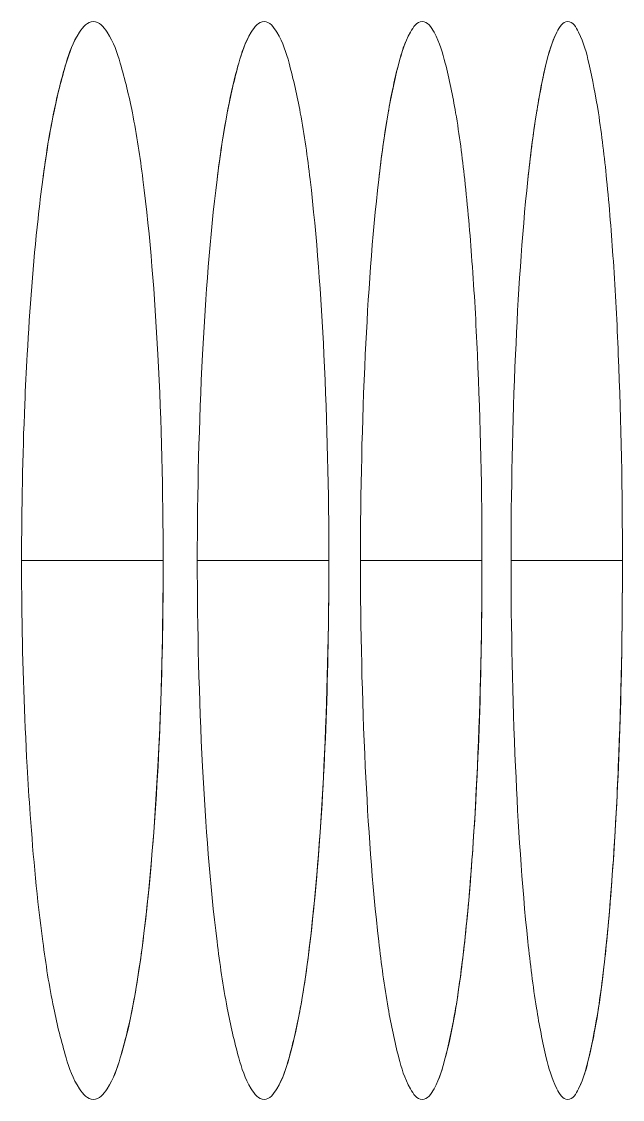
# Model space of a CAD drawing. Header units: millimetres. Extents: x 1177 to 4147, y 93 to 2194.
# Drawn here: x 2916.5 to 2919.85, y 1408.06 to 1414.06 of the extents above; entities that cross this region are included whole.
import ezdxf

# ---------------------------------------------------------------- set-up
doc = ezdxf.new("R2010")
doc.units = ezdxf.units.MM
doc.header["$LTSCALE"] = 0.1
doc.layers.add('标注', color=251, linetype='Continuous', lineweight=9)

msp = doc.modelspace()

# ---------------------------------------------------------------- linework, layer by layer
at = {"layer": '标注'}
for p, q in [((2916.5035, 1411.0583), (2917.2917, 1411.0583)), ((2916.5035, 1411.0583), (2917.2917, 1411.0583)), ((2917.4818, 1411.0583), (2918.214, 1411.0583)), ((2917.4818, 1411.0583), (2918.214, 1411.0583)), ((2918.39, 1411.0583), (2919.0662, 1411.0583)), ((2918.39, 1411.0583), (2919.0662, 1411.0583)), ((2919.2282, 1411.0583), (2919.8482, 1411.0583)), ((2919.2282, 1411.0583), (2919.8482, 1411.0583))]:
    msp.add_line(p, q, dxfattribs=at)
for points, knots in [([(2916.9032, 1414.0583), (2916.8708, 1414.0583), (2916.7979, 1413.9709), (2916.7404, 1413.7993), (2916.6711, 1413.5199), (2916.6383, 1413.3032), (2916.6216, 1413.179)], [0, 0, 0, 0, 0.102852, 0.301411, 0.602476, 1, 1, 1, 1]), ([(2916.9032, 1414.0583), (2916.8708, 1414.0583), (2916.7976, 1413.9707), (2916.7708, 1413.8862), (2916.7517, 1413.8266)], [0, 0, 0, 0, 0.341263, 1, 1, 1, 1]), ([(2917.2917, 1411.0583), (2917.2917, 1411.441), (2917.2743, 1412.149), (2917.2105, 1412.9824), (2917.1315, 1413.5203), (2917.064, 1413.7994), (2917.0079, 1413.9709), (2916.9355, 1414.0583), (2916.9032, 1414.0583)], [0, 0, 0, 0, 0.374044, 0.692483, 0.814831, 0.907432, 0.968435, 1, 1, 1, 1]), ([(2917.2917, 1411.0583), (2917.2917, 1411.441), (2917.2743, 1412.149), (2917.2105, 1412.9824), (2917.1315, 1413.5203), (2917.064, 1413.7994), (2917.0079, 1413.9709), (2916.9355, 1414.0583), (2916.9032, 1414.0583)], [0, 0, 0, 0, 0.374044, 0.692483, 0.814831, 0.907432, 0.968435, 1, 1, 1, 1]), ([(2917.8535, 1414.0583), (2917.8225, 1414.0583), (2917.7548, 1413.9681), (2917.7022, 1413.7994), (2917.6375, 1413.5192), (2917.6072, 1413.3031), (2917.5917, 1413.179)], [0, 0, 0, 0, 0.099199, 0.297314, 0.599758, 1, 1, 1, 1]), ([(2917.8535, 1414.0583), (2917.8225, 1414.0583), (2917.7544, 1413.9678), (2917.7303, 1413.8859), (2917.7127, 1413.8266)], [0, 0, 0, 0, 0.33368, 1, 1, 1, 1]), ([(2918.214, 1411.0583), (2918.214, 1411.441), (2918.1979, 1412.1486), (2918.1387, 1412.9822), (2918.0655, 1413.5197), (2918.0027, 1413.7995), (2917.9516, 1413.968), (2917.8844, 1414.0583), (2917.8535, 1414.0583)], [0, 0, 0, 0, 0.37507, 0.694236, 0.816716, 0.909212, 0.969734, 1, 1, 1, 1]), ([(2918.214, 1411.0583), (2918.214, 1411.441), (2918.1979, 1412.1486), (2918.1387, 1412.9822), (2918.0655, 1413.5197), (2918.0027, 1413.7995), (2917.9516, 1413.968), (2917.8844, 1414.0583), (2917.8535, 1414.0583)], [0, 0, 0, 0, 0.37507, 0.694236, 0.816716, 0.909212, 0.969734, 1, 1, 1, 1]), ([(2918.7337, 1414.0583), (2918.7041, 1414.0583), (2918.6418, 1413.9651), (2918.594, 1413.7996), (2918.534, 1413.5185), (2918.5061, 1413.3031), (2918.4918, 1413.179)], [0, 0, 0, 0, 0.095581, 0.293297, 0.597106, 1, 1, 1, 1]), ([(2918.7337, 1414.0583), (2918.7041, 1414.0583), (2918.6415, 1413.9648), (2918.6199, 1413.8856), (2918.6036, 1413.8266)], [0, 0, 0, 0, 0.32591, 1, 1, 1, 1]), ([(2919.0662, 1411.0583), (2919.0662, 1411.4409), (2919.0546, 1411.9972), (2919.0149, 1412.7039), (2918.9754, 1413.1534), (2918.9295, 1413.519), (2918.8714, 1413.7997), (2918.825, 1413.9651), (2918.7632, 1414.0583), (2918.7337, 1414.0583)], [0, 0, 0, 0, 0.376037, 0.546407, 0.695928, 0.818534, 0.910934, 0.971004, 1, 1, 1, 1]), ([(2919.0662, 1411.0583), (2919.0662, 1411.4409), (2919.0546, 1411.9972), (2919.0149, 1412.7039), (2918.9754, 1413.1534), (2918.9295, 1413.519), (2918.8714, 1413.7997), (2918.825, 1413.9651), (2918.7632, 1414.0583), (2918.7337, 1414.0583)], [0, 0, 0, 0, 0.376037, 0.546407, 0.695928, 0.818534, 0.910934, 0.971004, 1, 1, 1, 1]), ([(2919.5438, 1414.0583), (2919.5155, 1414.0583), (2919.4591, 1413.962), (2919.4155, 1413.8), (2919.3605, 1413.5178), (2919.3349, 1413.303), (2919.3217, 1413.179)], [0, 0, 0, 0, 0.09202, 0.289387, 0.594535, 1, 1, 1, 1]), ([(2919.5438, 1414.0583), (2919.5155, 1414.0583), (2919.4588, 1413.9616), (2919.4393, 1413.8854), (2919.4244, 1413.8266)], [0, 0, 0, 0, 0.318007, 1, 1, 1, 1]), ([(2919.8482, 1411.0583), (2919.8482, 1411.4409), (2919.8377, 1411.9971), (2919.8013, 1412.7037), (2919.7652, 1413.1534), (2919.7232, 1413.5183), (2919.6701, 1413.8001), (2919.6279, 1413.962), (2919.572, 1414.0583), (2919.5438, 1414.0583)], [0, 0, 0, 0, 0.376972, 0.547726, 0.697526, 0.820263, 0.912583, 0.972235, 1, 1, 1, 1]), ([(2919.8482, 1411.0583), (2919.8482, 1411.4409), (2919.8377, 1411.9971), (2919.8013, 1412.7037), (2919.7652, 1413.1534), (2919.7232, 1413.5183), (2919.6701, 1413.8001), (2919.6279, 1413.962), (2919.572, 1414.0583), (2919.5438, 1414.0583)], [0, 0, 0, 0, 0.376972, 0.547726, 0.697526, 0.820263, 0.912583, 0.972235, 1, 1, 1, 1]), ([(2916.7517, 1413.8266), (2916.7384, 1413.7851), (2916.68, 1413.5725), (2916.6451, 1413.3542), (2916.6216, 1413.179)], [0, 0, 0, 0, 0.197654, 1, 1, 1, 1]), ([(2917.7127, 1413.8266), (2917.7003, 1413.785), (2917.6459, 1413.572), (2917.6135, 1413.354), (2917.5917, 1413.179)], [0, 0, 0, 0, 0.1972, 1, 1, 1, 1]), ([(2918.6036, 1413.8266), (2918.5922, 1413.785), (2918.5418, 1413.5715), (2918.5119, 1413.3539), (2918.4918, 1413.179)], [0, 0, 0, 0, 0.196774, 1, 1, 1, 1]), ([(2919.4244, 1413.8266), (2919.4139, 1413.7849), (2919.3676, 1413.5711), (2919.3402, 1413.3537), (2919.3217, 1413.179)], [0, 0, 0, 0, 0.196376, 1, 1, 1, 1]), ([(2916.6216, 1413.179), (2916.6119, 1413.1065), (2916.5732, 1412.7829), (2916.5489, 1412.4578), (2916.5348, 1412.2056)], [0, 0, 0, 0, 0.224504, 1, 1, 1, 1]), ([(2916.6216, 1413.179), (2916.6119, 1413.1065), (2916.5732, 1412.7829), (2916.5489, 1412.4578), (2916.5348, 1412.2056)], [0, 0, 0, 0, 0.224504, 1, 1, 1, 1]), ([(2917.5917, 1413.179), (2917.5515, 1412.8558), (2917.4994, 1412.1489), (2917.4818, 1411.4408), (2917.4818, 1411.0583)], [0, 0, 0, 0, 0.459843, 1, 1, 1, 1]), ([(2917.5917, 1413.179), (2917.5515, 1412.8558), (2917.4994, 1412.1489), (2917.4818, 1411.4408), (2917.4818, 1411.0583)], [0, 0, 0, 0, 0.459843, 1, 1, 1, 1]), ([(2918.4918, 1413.179), (2918.4545, 1412.8556), (2918.4064, 1412.1487), (2918.39, 1411.4408), (2918.39, 1411.0583)], [0, 0, 0, 0, 0.459732, 1, 1, 1, 1]), ([(2918.4918, 1413.179), (2918.4545, 1412.8556), (2918.4064, 1412.1487), (2918.39, 1411.4408), (2918.39, 1411.0583)], [0, 0, 0, 0, 0.459732, 1, 1, 1, 1]), ([(2919.3217, 1413.179), (2919.2875, 1412.8554), (2919.2433, 1412.1485), (2919.2282, 1411.4408), (2919.2282, 1411.0583)], [0, 0, 0, 0, 0.45963, 1, 1, 1, 1]), ([(2919.3217, 1413.179), (2919.2875, 1412.8554), (2919.2433, 1412.1485), (2919.2282, 1411.4408), (2919.2282, 1411.0583)], [0, 0, 0, 0, 0.45963, 1, 1, 1, 1]), ([(2916.5348, 1412.2056), (2916.5296, 1412.1132), (2916.5112, 1411.7311), (2916.5035, 1411.3484), (2916.5035, 1411.0583)], [0, 0, 0, 0, 0.241739, 1, 1, 1, 1]), ([(2916.5348, 1412.2056), (2916.5296, 1412.1132), (2916.5112, 1411.7311), (2916.5035, 1411.3484), (2916.5035, 1411.0583)], [0, 0, 0, 0, 0.241739, 1, 1, 1, 1]), ([(2916.5035, 1411.0583), (2916.5035, 1410.9604), (2916.5062, 1410.5778), (2916.5189, 1410.1953), (2916.5348, 1409.9111)], [0, 0, 0, 0, 0.256029, 1, 1, 1, 1]), ([(2916.5035, 1411.0583), (2916.5035, 1410.9604), (2916.5062, 1410.5778), (2916.5189, 1410.1953), (2916.5348, 1409.9111)], [0, 0, 0, 0, 0.256029, 1, 1, 1, 1]), ([(2916.9032, 1408.0583), (2916.9355, 1408.0583), (2917.0079, 1408.1458), (2917.064, 1408.3172), (2917.1315, 1408.5963), (2917.2105, 1409.1343), (2917.2743, 1409.9677), (2917.2917, 1410.6757), (2917.2917, 1411.0583)], [0, 0, 0, 0, 0.031565, 0.092568, 0.185169, 0.307517, 0.625956, 1, 1, 1, 1]), ([(2917.053, 1408.2901), (2917.0989, 1408.4367), (2917.1679, 1408.8041), (2917.2679, 1409.7265), (2917.2917, 1410.5023), (2917.2917, 1411.0583)], [0, 0, 0, 0, 0.165488, 0.400972, 1, 1, 1, 1]), ([(2917.4818, 1411.0583), (2917.4818, 1410.6758), (2917.4994, 1409.9677), (2917.5515, 1409.2608), (2917.5917, 1408.9377)], [0, 0, 0, 0, 0.540157, 1, 1, 1, 1]), ([(2917.4818, 1411.0583), (2917.4818, 1410.6758), (2917.4994, 1409.9677), (2917.5515, 1409.2608), (2917.5917, 1408.9377)], [0, 0, 0, 0, 0.540157, 1, 1, 1, 1]), ([(2917.8535, 1408.0583), (2917.8844, 1408.0583), (2917.9516, 1408.1486), (2918.0027, 1408.3171), (2918.0655, 1408.597), (2918.1387, 1409.1344), (2918.1979, 1409.968), (2918.214, 1410.6757), (2918.214, 1411.0583)], [0, 0, 0, 0, 0.030266, 0.090788, 0.183284, 0.305764, 0.62493, 1, 1, 1, 1]), ([(2917.9926, 1408.2901), (2918.0354, 1408.4371), (2918.0993, 1408.8045), (2918.192, 1409.727), (2918.214, 1410.5024), (2918.214, 1411.0583)], [0, 0, 0, 0, 0.165101, 0.400554, 1, 1, 1, 1]), ([(2918.39, 1411.0583), (2918.39, 1410.6759), (2918.4064, 1409.9679), (2918.4545, 1409.261), (2918.4918, 1408.9377)], [0, 0, 0, 0, 0.540268, 1, 1, 1, 1]), ([(2918.39, 1411.0583), (2918.39, 1410.6759), (2918.4064, 1409.9679), (2918.4545, 1409.261), (2918.4918, 1408.9377)], [0, 0, 0, 0, 0.540268, 1, 1, 1, 1]), ([(2918.7337, 1408.0583), (2918.7632, 1408.0583), (2918.825, 1408.1516), (2918.8714, 1408.3169), (2918.9295, 1408.5977), (2918.9754, 1408.9633), (2919.0149, 1409.4128), (2919.0546, 1410.1195), (2919.0662, 1410.6757), (2919.0662, 1411.0583)], [0, 0, 0, 0, 0.028996, 0.089066, 0.181466, 0.304072, 0.453593, 0.623963, 1, 1, 1, 1]), ([(2918.8621, 1408.2901), (2918.9017, 1408.4375), (2918.9605, 1408.805), (2919.046, 1409.7274), (2919.0662, 1410.5025), (2919.0662, 1411.0583)], [0, 0, 0, 0, 0.16474, 0.400164, 1, 1, 1, 1]), ([(2919.2282, 1411.0583), (2919.2282, 1410.6759), (2919.2433, 1409.9681), (2919.2875, 1409.2612), (2919.3217, 1408.9377)], [0, 0, 0, 0, 0.54037, 1, 1, 1, 1]), ([(2919.2282, 1411.0583), (2919.2282, 1410.6759), (2919.2433, 1409.9681), (2919.2875, 1409.2612), (2919.3217, 1408.9377)], [0, 0, 0, 0, 0.54037, 1, 1, 1, 1]), ([(2919.5438, 1408.0583), (2919.572, 1408.0583), (2919.6279, 1408.1547), (2919.6701, 1408.3165), (2919.7232, 1408.5984), (2919.7652, 1408.9633), (2919.8013, 1409.4129), (2919.8377, 1410.1195), (2919.8482, 1410.6757), (2919.8482, 1411.0583)], [0, 0, 0, 0, 0.027765, 0.087417, 0.179737, 0.302474, 0.452274, 0.623028, 1, 1, 1, 1]), ([(2919.6615, 1408.2901), (2919.6978, 1408.4379), (2919.7516, 1408.8053), (2919.8298, 1409.7279), (2919.8482, 1410.5025), (2919.8482, 1411.0583)], [0, 0, 0, 0, 0.164406, 0.399805, 1, 1, 1, 1]), ([(2916.5348, 1409.9111), (2916.5397, 1409.8223), (2916.5604, 1409.4972), (2916.5902, 1409.1725), (2916.6216, 1408.9377)], [0, 0, 0, 0, 0.272926, 1, 1, 1, 1]), ([(2916.5348, 1409.9111), (2916.5397, 1409.8223), (2916.5604, 1409.4972), (2916.5902, 1409.1725), (2916.6216, 1408.9377)], [0, 0, 0, 0, 0.272926, 1, 1, 1, 1]), ([(2916.6216, 1408.9377), (2916.6383, 1408.8134), (2916.6711, 1408.5968), (2916.7404, 1408.3173), (2916.7979, 1408.1458), (2916.8708, 1408.0583), (2916.9032, 1408.0583)], [0, 0, 0, 0, 0.397524, 0.698589, 0.897148, 1, 1, 1, 1]), ([(2916.6216, 1408.9377), (2916.6383, 1408.8134), (2916.6711, 1408.5968), (2916.7404, 1408.3173), (2916.7979, 1408.1458), (2916.8708, 1408.0583), (2916.9032, 1408.0583)], [0, 0, 0, 0, 0.397524, 0.698589, 0.897148, 1, 1, 1, 1]), ([(2917.5917, 1408.9377), (2917.6072, 1408.8135), (2917.6375, 1408.5974), (2917.7022, 1408.3172), (2917.7548, 1408.1486), (2917.8225, 1408.0583), (2917.8535, 1408.0583)], [0, 0, 0, 0, 0.400242, 0.702686, 0.900801, 1, 1, 1, 1]), ([(2917.5917, 1408.9377), (2917.6072, 1408.8135), (2917.6375, 1408.5974), (2917.7022, 1408.3172), (2917.7548, 1408.1486), (2917.8225, 1408.0583), (2917.8535, 1408.0583)], [0, 0, 0, 0, 0.400242, 0.702686, 0.900801, 1, 1, 1, 1]), ([(2918.4918, 1408.9377), (2918.5061, 1408.8136), (2918.534, 1408.5981), (2918.594, 1408.317), (2918.6418, 1408.1515), (2918.7041, 1408.0583), (2918.7337, 1408.0583)], [0, 0, 0, 0, 0.402894, 0.706703, 0.904419, 1, 1, 1, 1]), ([(2918.4918, 1408.9377), (2918.5061, 1408.8136), (2918.534, 1408.5981), (2918.594, 1408.317), (2918.6418, 1408.1515), (2918.7041, 1408.0583), (2918.7337, 1408.0583)], [0, 0, 0, 0, 0.402894, 0.706703, 0.904419, 1, 1, 1, 1]), ([(2919.3217, 1408.9377), (2919.3349, 1408.8136), (2919.3605, 1408.5988), (2919.4155, 1408.3166), (2919.4591, 1408.1546), (2919.5155, 1408.0583), (2919.5438, 1408.0583)], [0, 0, 0, 0, 0.405465, 0.710613, 0.90798, 1, 1, 1, 1]), ([(2919.3217, 1408.9377), (2919.3349, 1408.8136), (2919.3605, 1408.5988), (2919.4155, 1408.3166), (2919.4591, 1408.1546), (2919.5155, 1408.0583), (2919.5438, 1408.0583)], [0, 0, 0, 0, 0.405465, 0.710613, 0.90798, 1, 1, 1, 1]), ([(2916.9032, 1408.0583), (2916.9355, 1408.0583), (2917.0083, 1408.1461), (2917.0343, 1408.2305), (2917.053, 1408.2901)], [0, 0, 0, 0, 0.340981, 1, 1, 1, 1]), ([(2917.8535, 1408.0583), (2917.8844, 1408.0583), (2917.952, 1408.149), (2917.9753, 1408.2308), (2917.9926, 1408.2901)], [0, 0, 0, 0, 0.333358, 1, 1, 1, 1]), ([(2918.7337, 1408.0583), (2918.7632, 1408.0583), (2918.8254, 1408.152), (2918.8462, 1408.2311), (2918.8621, 1408.2901)], [0, 0, 0, 0, 0.325549, 1, 1, 1, 1]), ([(2919.5438, 1408.0583), (2919.572, 1408.0583), (2919.6282, 1408.1552), (2919.647, 1408.2313), (2919.6615, 1408.2901)], [0, 0, 0, 0, 0.317612, 1, 1, 1, 1])]:
    msp.add_open_spline(points, degree=3, knots=knots, dxfattribs=at)

doc.saveas('drawing.dxf')
